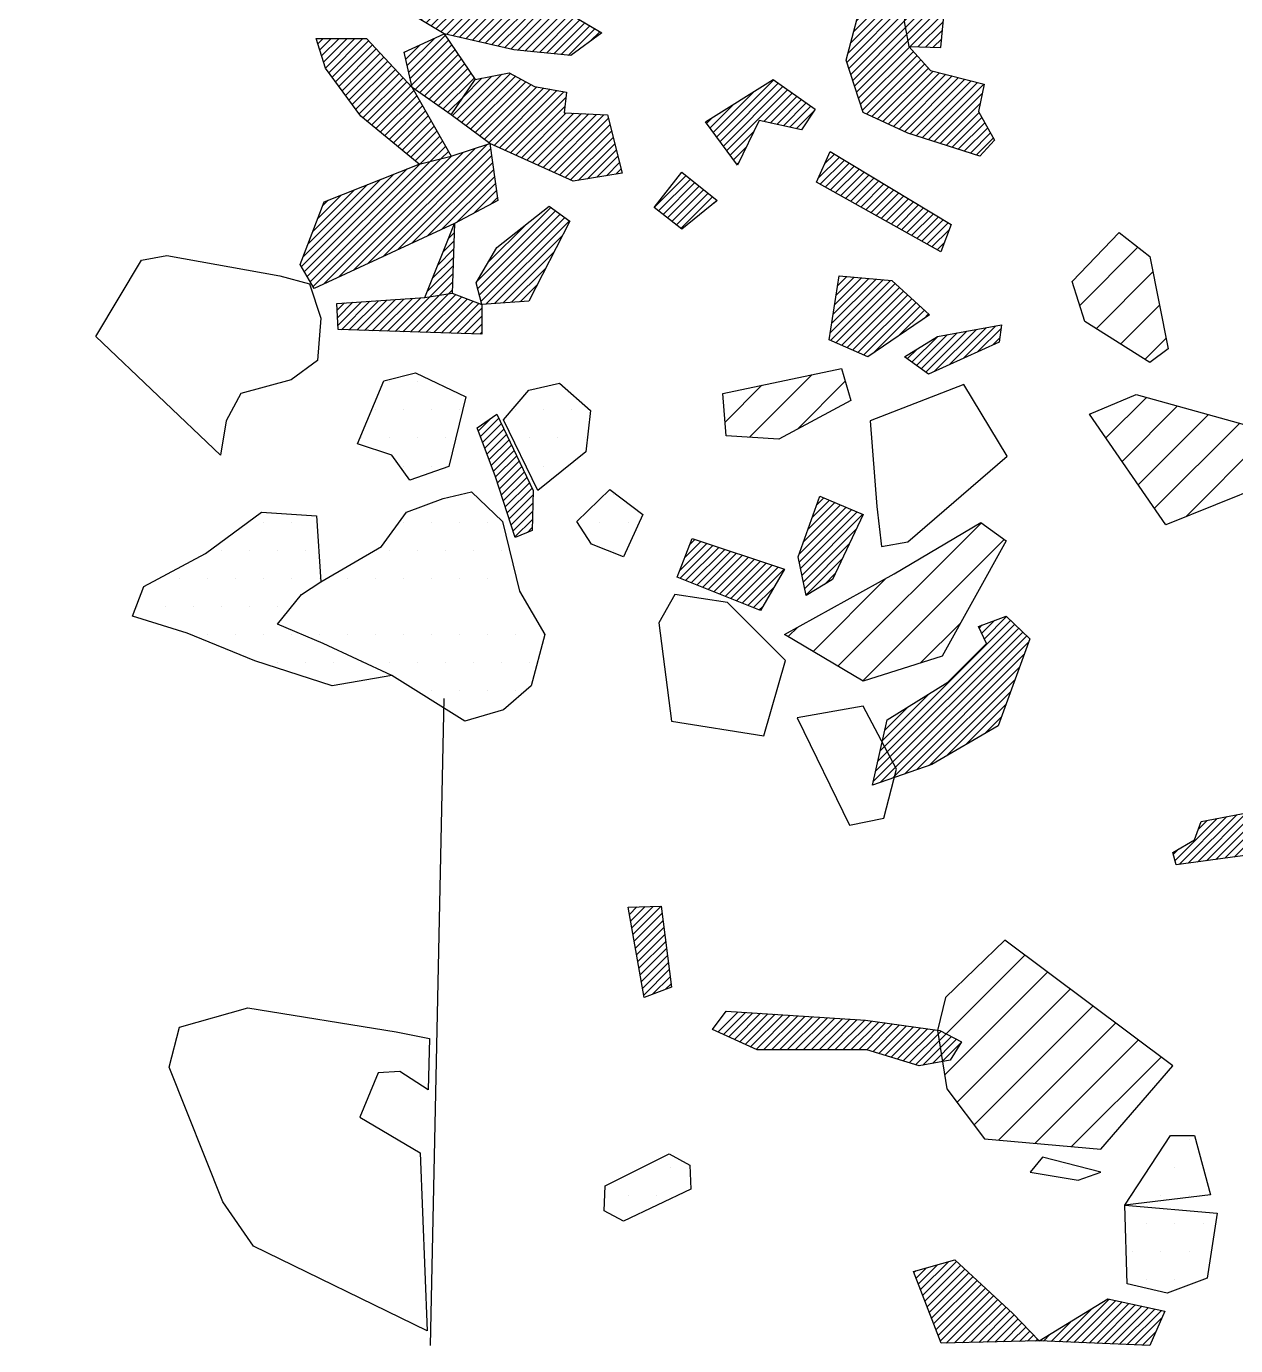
# Model space of a CAD drawing. Header units: metres. Extents: x -0.93 to 0.13, y -16.79 to -13.31.
# Drawn here: x -0.906 to -0.367, y -16.792 to -16.204 of the extents above; entities that cross this region are included whole.
import ezdxf

# ---------------------------------------------------------------- set-up
doc = ezdxf.new("R2010")
doc.units = ezdxf.units.M
doc.header["$LTSCALE"] = 25
doc.header["$MEASUREMENT"] = 0
doc.linetypes.add('STRICHPUNKTX2', pattern=[2, 1, -0.5, 0, -0.5])
doc.layers.get('0').update_dxf_attribs({"linetype": 'CONTINUOUS'})
for name, color, linetype in [('FEUER', 1, 'CONTINUOUS'), ('GRABUNGSGRENZE', 3, 'STRICHPUNKTX2'), ('KNOCHEN', 2, 'CONTINUOUS'), ('KNOCHENSCHRAFF', 2, 'CONTINUOUS'), ('STEINE', 4, 'CONTINUOUS'), ('STEINESCHRAFF', 4, 'CONTINUOUS')]:
    doc.layers.add(name, color=color, linetype=linetype)

# ---------------------------------------------------------------- blocks, each defined once
blk = doc.blocks.new('*X1')
at = {"color": 0}
for p, q in [((-52.613, -1653.149), (-46.519, -1647.055)), ((-52.508, -1652.691), (-46.7, -1646.883)), ((-47.981, -1647.456), (-47.398, -1646.873)), ((-47.868, -1647.697), (-46.881, -1646.71)), ((-52.822, -1654.065), (-46.157, -1647.4)), ((-52.717, -1653.607), (-46.338, -1647.228)), ((-52.499, -1654.096), (-45.976, -1647.572)), ((-48.093, -1647.215), (-47.963, -1647.085)), ((-51.958, -1653.908), (-45.882, -1647.833)), ((-51.417, -1653.721), (-46.089, -1648.393)), ((-50.876, -1653.534), (-46.295, -1648.952)), ((-50.335, -1653.347), (-46.501, -1649.512)), ((-52.404, -1652.233), (-50.325, -1650.154)), ((-49.553, -1652.918), (-46.707, -1650.072)), ((-52.3, -1651.775), (-51.262, -1650.738)), ((-48.698, -1652.416), (-46.913, -1650.631)), ((-47.843, -1651.915), (-47.119, -1651.191)), ((-37.558, -1657.539), (-35.308, -1655.289)), ((-37.148, -1657.483), (-34.87, -1655.205)), ((-36.739, -1657.428), (-34.432, -1655.121)), ((-39.374, -1657.588), (-37.497, -1655.711)), ((-39.195, -1657.763), (-37.059, -1655.626)), ((-38.786, -1657.707), (-36.621, -1655.542)), ((-38.377, -1657.651), (-36.183, -1655.458)), ((-38.332, -1656.192), (-37.934, -1655.795)), ((-37.967, -1657.595), (-35.745, -1655.374)), ((-39.449, -1657.31), (-39.203, -1657.064)), ((-63.743, -1659.683), (-63.725, -1659.665)), ((-63.689, -1659.983), (-63.359, -1659.652)), ((-63.636, -1660.283), (-62.992, -1659.64)), ((-63.583, -1660.583), (-62.626, -1659.627)), ((-63.53, -1660.884), (-62.269, -1659.623)), ((-63.476, -1661.184), (-62.229, -1659.937)), ((-63.423, -1661.484), (-62.189, -1660.251)), ((-63.37, -1661.785), (-62.149, -1660.564)), ((-63.317, -1662.085), (-62.11, -1660.878)), ((-63.263, -1662.385), (-62.07, -1661.192)), ((-63.21, -1662.686), (-62.03, -1661.506)), ((-63.157, -1662.986), (-61.99, -1661.819)), ((-63.104, -1663.286), (-61.95, -1662.133)), ((-63.05, -1663.586), (-61.911, -1662.447)), ((-62.653, -1663.543), (-61.871, -1662.761)), ((-62.088, -1663.331), (-61.831, -1663.074)), ((-59.736, -1665.222), (-58.844, -1664.33)), ((-59.494, -1665.334), (-58.512, -1664.352)), ((-59.252, -1665.445), (-58.18, -1664.373)), ((-59.01, -1665.557), (-57.848, -1664.395)), ((-58.768, -1665.669), (-57.517, -1664.417)), ((-58.526, -1665.78), (-57.185, -1664.439)), ((-58.285, -1665.892), (-56.853, -1664.46)), ((-58.043, -1666.003), (-56.521, -1664.482)), ((-57.711, -1666.025), (-56.189, -1664.504)), ((-57.357, -1666.025), (-55.857, -1664.525)), ((-57.004, -1666.025), (-55.526, -1664.547)), ((-56.65, -1666.025), (-55.194, -1664.569)), ((-56.297, -1666.025), (-54.862, -1664.591)), ((-55.943, -1666.025), (-54.53, -1664.612)), ((-55.59, -1666.025), (-54.198, -1664.634)), ((-55.236, -1666.025), (-53.866, -1664.656)), ((-54.882, -1666.025), (-53.535, -1664.677)), ((-54.529, -1666.025), (-53.203, -1664.699)), ((-54.175, -1666.025), (-52.89, -1664.739)), ((-53.822, -1666.025), (-52.579, -1664.782)), ((-53.468, -1666.025), (-52.268, -1664.825)), ((-53.114, -1666.025), (-51.958, -1664.868)), ((-52.842, -1666.106), (-51.647, -1664.911)), ((-52.571, -1666.189), (-51.337, -1664.954)), ((-52.3, -1666.271), (-51.026, -1664.997)), ((-52.029, -1666.354), (-50.715, -1665.04)), ((-51.758, -1666.436), (-50.405, -1665.083)), ((-51.487, -1666.519), (-50.094, -1665.126)), ((-51.216, -1666.601), (-49.801, -1665.187)), ((-50.945, -1666.684), (-49.57, -1665.309)), ((-50.616, -1666.709), (-49.338, -1665.431)), ((-50.182, -1666.628), (-49.106, -1665.553)), ((-49.748, -1666.548), (-48.917, -1665.716)), ((-51.007, -1675.938), (-50.943, -1675.874)), ((-50.909, -1676.194), (-50.453, -1675.738)), ((-50.812, -1676.45), (-49.963, -1675.602)), ((-50.714, -1676.706), (-49.474, -1675.466)), ((-50.616, -1676.962), (-49.113, -1675.459)), ((-50.519, -1677.218), (-48.929, -1675.628)), ((-50.421, -1677.474), (-48.745, -1675.798)), ((-50.324, -1677.73), (-48.561, -1675.967)), ((-50.226, -1677.986), (-48.377, -1676.137)), ((-50.129, -1678.242), (-48.193, -1676.306)), ((-50.031, -1678.498), (-48.009, -1676.476)), ((-49.933, -1678.754), (-47.825, -1676.646)), ((-49.836, -1679.01), (-47.641, -1676.815)), ((-49.569, -1679.096), (-47.457, -1676.985)), ((-49.207, -1679.088), (-47.273, -1677.154)), ((-48.845, -1679.08), (-47.089, -1677.324)), ((-48.483, -1679.071), (-46.905, -1677.493)), ((-44.558, -1679.035), (-43.069, -1677.547)), ((-44.218, -1679.049), (-42.301, -1677.132)), ((-43.879, -1679.063), (-42.011, -1677.196)), ((-43.539, -1679.077), (-41.722, -1677.26)), ((-43.2, -1679.091), (-41.432, -1677.323)), ((-42.86, -1679.105), (-41.142, -1677.387)), ((-42.52, -1679.119), (-40.852, -1677.451)), ((-42.181, -1679.133), (-40.562, -1677.514)), ((-41.841, -1679.147), (-40.272, -1677.578)), ((-41.502, -1679.161), (-39.983, -1677.642)), ((-48.121, -1679.063), (-46.721, -1677.663)), ((-47.759, -1679.054), (-46.54, -1677.836)), ((-47.397, -1679.046), (-46.367, -1678.016)), ((-47.035, -1679.037), (-46.194, -1678.197)), ((-44.897, -1679.021), (-43.992, -1678.116)), ((-41.162, -1679.175), (-39.954, -1677.966)), ((-46.673, -1679.029), (-46.021, -1678.377)), ((-46.311, -1679.02), (-45.848, -1678.558)), ((-45.949, -1679.012), (-45.675, -1678.738)), ((-45.237, -1679.007), (-44.915, -1678.685)), ((-40.822, -1679.189), (-40.224, -1678.59)), ((-45.587, -1679.003), (-45.502, -1678.919))]:
    blk.add_line(p, q, dxfattribs=at)
blk = doc.blocks.new('*X2')
at = {"color": 0}
for p, q in [((-75.998, -1631.279), (-70.552, -1625.833)), ((-75.339, -1630.974), (-70.029, -1625.664)), ((-74.68, -1630.668), (-69.873, -1625.862)), ((-77.916, -1631.783), (-72.544, -1626.412)), ((-77.788, -1632.008), (-72.073, -1626.294)), ((-77.316, -1631.89), (-71.598, -1626.172)), ((-76.657, -1631.585), (-71.075, -1626.003)), ((-74.021, -1630.363), (-69.83, -1626.172)), ((-73.362, -1630.057), (-69.786, -1626.482)), ((-55.273, -1627.171), (-54.33, -1626.228)), ((-55.192, -1627.443), (-54.109, -1626.361)), ((-54.99, -1626.535), (-54.55, -1626.095)), ((-54.965, -1627.57), (-53.889, -1626.494)), ((-78.302, -1631.108), (-74.179, -1626.985)), ((-78.173, -1631.333), (-73.592, -1626.752)), ((-78.045, -1631.558), (-73.016, -1626.529)), ((-72.703, -1629.752), (-69.743, -1626.792)), ((-54.738, -1627.697), (-53.668, -1626.628)), ((-54.511, -1627.824), (-53.448, -1626.761)), ((-54.285, -1627.951), (-53.228, -1626.894)), ((-54.058, -1628.078), (-53.007, -1627.027)), ((-78.221, -1630.674), (-74.766, -1627.219)), ((-78.003, -1630.102), (-75.353, -1627.452)), ((-72.044, -1629.446), (-69.7, -1627.102)), ((-71.371, -1629.128), (-69.656, -1627.412)), ((-53.831, -1628.205), (-52.787, -1627.16)), ((-53.605, -1628.331), (-52.566, -1627.293)), ((-53.378, -1628.458), (-52.346, -1627.426)), ((-53.151, -1628.585), (-52.125, -1627.559)), ((-77.784, -1629.53), (-75.94, -1627.686)), ((-77.566, -1628.959), (-76.527, -1627.919)), ((-77.348, -1628.387), (-77.114, -1628.153)), ((-70.625, -1628.734), (-69.613, -1627.722)), ((-69.878, -1628.341), (-69.569, -1628.033)), ((-52.924, -1628.712), (-51.905, -1627.692)), ((-52.698, -1628.839), (-51.684, -1627.825)), ((-52.471, -1628.966), (-51.464, -1627.958)), ((-52.244, -1629.092), (-51.243, -1628.091)), ((-52.018, -1629.219), (-51.023, -1628.224)), ((-70.483, -1631.775), (-67.185, -1628.477)), ((-70.448, -1632.093), (-66.98, -1628.625)), ((-70.374, -1632.373), (-66.775, -1628.774)), ((-51.791, -1629.346), (-50.802, -1628.358)), ((-51.564, -1629.473), (-50.582, -1628.491)), ((-51.337, -1629.6), (-50.361, -1628.624)), ((-51.111, -1629.727), (-50.141, -1628.757)), ((-71.519, -1629.275), (-71.485, -1629.242)), ((-70.3, -1632.653), (-66.569, -1628.922)), ((-70.08, -1632.786), (-66.364, -1629.07)), ((-69.994, -1630.932), (-68.293, -1629.232)), ((-50.884, -1629.853), (-49.92, -1628.89)), ((-50.657, -1629.98), (-49.7, -1629.023)), ((-50.431, -1630.107), (-49.48, -1629.156)), ((-71.99, -1630.454), (-71.509, -1629.973)), ((-71.755, -1629.864), (-71.497, -1629.607)), ((-69.698, -1632.758), (-66.682, -1629.742)), ((-50.204, -1630.234), (-49.435, -1629.465)), ((-72.226, -1631.043), (-71.521, -1630.338)), ((-69.317, -1632.73), (-67.057, -1630.47)), ((-49.977, -1630.361), (-49.647, -1630.031)), ((-72.697, -1632.221), (-71.545, -1631.069)), ((-72.461, -1631.632), (-71.533, -1630.704)), ((-68.935, -1632.702), (-67.431, -1631.197)), ((-74.123, -1634), (-71.557, -1631.435)), ((-54.743, -1634.066), (-52.373, -1631.696)), ((-54.727, -1634.404), (-52.047, -1631.724)), ((-54.676, -1633.645), (-52.698, -1631.667)), ((-54.608, -1633.224), (-53.023, -1631.639)), ((-54.54, -1632.803), (-53.349, -1631.611)), ((-54.473, -1632.382), (-53.674, -1631.583)), ((-54.405, -1631.96), (-53.999, -1631.555)), ((-54.337, -1631.539), (-54.325, -1631.526)), ((-73.78, -1634.011), (-71.569, -1631.8)), ((-73.437, -1634.022), (-71.581, -1632.166)), ((-73.094, -1634.033), (-71.417, -1632.355)), ((-68.554, -1632.674), (-67.805, -1631.925)), ((-54.482, -1634.512), (-51.839, -1631.87)), ((-54.237, -1634.62), (-51.654, -1632.038)), ((-53.991, -1634.728), (-51.469, -1632.206)), ((-53.746, -1634.837), (-51.284, -1632.375)), ((-76.711, -1633.053), (-76.385, -1632.727)), ((-76.696, -1633.392), (-76.007, -1632.703)), ((-76.682, -1633.731), (-75.629, -1632.678)), ((-76.522, -1633.924), (-75.251, -1632.653)), ((-76.179, -1633.935), (-74.872, -1632.629)), ((-75.836, -1633.946), (-74.494, -1632.604)), ((-75.493, -1633.957), (-74.116, -1632.58)), ((-75.151, -1633.968), (-73.738, -1632.555)), ((-74.808, -1633.979), (-73.36, -1632.53)), ((-74.465, -1633.989), (-72.982, -1632.506)), ((-72.752, -1634.044), (-71.162, -1632.453)), ((-72.409, -1634.054), (-70.906, -1632.552)), ((-72.066, -1634.065), (-70.651, -1632.65)), ((-71.724, -1634.076), (-70.396, -1632.748)), ((-53.501, -1634.945), (-51.099, -1632.543)), ((-53.255, -1635.053), (-50.913, -1632.711)), ((-52.821, -1634.972), (-50.728, -1632.88)), ((-71.381, -1634.087), (-70.262, -1632.968)), ((-71.038, -1634.098), (-70.262, -1633.321)), ((-51.697, -1634.202), (-50.543, -1633.048)), ((-50.573, -1633.432), (-50.358, -1633.216)), ((-70.695, -1634.109), (-70.262, -1633.675)), ((-70.353, -1634.119), (-70.262, -1634.028)), ((-50.69, -1635.67), (-49.086, -1634.066)), ((-50.483, -1635.817), (-48.655, -1633.989)), ((-50.089, -1635.776), (-48.225, -1633.912)), ((-49.444, -1635.485), (-47.794, -1633.835)), ((-48.799, -1635.193), (-47.364, -1633.758)), ((-48.154, -1634.902), (-47.132, -1633.879)), ((-51.102, -1635.375), (-49.947, -1634.22)), ((-50.896, -1635.522), (-49.516, -1634.143)), ((-47.509, -1634.611), (-47.186, -1634.287)), ((-51.308, -1635.228), (-50.865, -1634.784)), ((-70.416, -1638.426), (-69.855, -1637.864)), ((-70.32, -1638.683), (-69.51, -1637.873)), ((-70.224, -1638.941), (-69.396, -1638.112)), ((-70.129, -1639.198), (-69.281, -1638.351)), ((-70.033, -1639.456), (-69.167, -1638.59)), ((-69.937, -1639.714), (-69.053, -1638.83)), ((-69.841, -1639.971), (-68.938, -1639.069)), ((-69.745, -1640.229), (-68.824, -1639.308)), ((-69.649, -1640.487), (-68.71, -1639.547)), ((-69.563, -1640.755), (-68.595, -1639.787)), ((-69.477, -1641.022), (-68.481, -1640.026)), ((-69.391, -1641.29), (-68.367, -1640.265)), ((-69.306, -1641.558), (-68.252, -1640.504)), ((-69.22, -1641.825), (-68.138, -1640.744)), ((-69.134, -1642.093), (-68.024, -1640.983)), ((-69.048, -1642.36), (-67.977, -1641.289)), ((-68.962, -1642.628), (-67.987, -1641.653)), ((-55.929, -1643.384), (-54.279, -1641.734)), ((-55.732, -1642.833), (-54.528, -1641.629)), ((-55.535, -1642.282), (-54.776, -1641.524)), ((-55.337, -1641.731), (-55.025, -1641.419)), ((-68.876, -1642.896), (-67.997, -1642.017)), ((-56.127, -1643.935), (-54.03, -1641.838)), ((-56.117, -1644.279), (-53.781, -1641.943)), ((-56.057, -1644.572), (-53.532, -1642.048)), ((-55.996, -1644.865), (-53.284, -1642.152)), ((-68.79, -1643.163), (-68.008, -1642.381)), ((-68.231, -1642.958), (-68.018, -1642.745)), ((-55.936, -1645.158), (-53.56, -1642.783)), ((-61.443, -1644.655), (-60.238, -1643.45)), ((-61.441, -1645.007), (-59.972, -1643.538)), ((-61.224, -1644.083), (-60.503, -1643.361)), ((-61.005, -1643.51), (-60.768, -1643.273)), ((-55.875, -1645.452), (-53.878, -1643.454)), ((-61.188, -1645.107), (-59.707, -1643.626)), ((-60.935, -1645.208), (-59.442, -1643.715)), ((-60.682, -1645.308), (-59.177, -1643.803)), ((-60.429, -1645.409), (-58.912, -1643.891)), ((-60.176, -1645.509), (-58.646, -1643.98)), ((-59.923, -1645.61), (-58.381, -1644.068)), ((-55.815, -1645.745), (-54.196, -1644.126)), ((-59.67, -1645.71), (-58.116, -1644.157)), ((-59.417, -1645.811), (-57.851, -1644.245)), ((-59.163, -1645.911), (-57.586, -1644.333)), ((-58.91, -1646.012), (-57.32, -1644.422)), ((-58.657, -1646.112), (-57.055, -1644.51)), ((-58.404, -1646.213), (-56.79, -1644.598)), ((-54.993, -1645.276), (-54.514, -1644.797)), ((-58.151, -1646.313), (-57.245, -1645.407)), ((-57.898, -1646.414), (-57.74, -1646.255))]:
    blk.add_line(p, q, dxfattribs=at)
blk = doc.blocks.new('*X3')
at = {"color": 0}
for p, q in [((-77.568, -1621.182), (-77.33, -1620.944)), ((-77.485, -1621.453), (-76.976, -1620.944)), ((-77.402, -1621.723), (-76.623, -1620.944)), ((-77.319, -1621.993), (-76.269, -1620.944)), ((-77.235, -1622.264), (-75.916, -1620.944)), ((-77.086, -1622.468), (-75.562, -1620.944)), ((-76.936, -1622.671), (-75.309, -1621.044)), ((-73.588, -1622.152), (-72.373, -1620.937)), ((-73.523, -1622.441), (-71.894, -1620.812)), ((-73.458, -1622.729), (-71.752, -1621.023)), ((-76.786, -1622.875), (-75.139, -1621.228)), ((-76.636, -1623.078), (-74.968, -1621.411)), ((-76.485, -1623.281), (-74.798, -1621.594)), ((-76.335, -1623.485), (-74.627, -1621.777)), ((-73.719, -1621.575), (-73.676, -1621.532)), ((-73.653, -1621.864), (-73.024, -1621.234)), ((-73.393, -1623.017), (-71.609, -1621.234)), ((-73.242, -1623.22), (-71.467, -1621.445)), ((-73.035, -1623.366), (-71.324, -1621.656)), ((-76.185, -1623.688), (-74.457, -1621.96)), ((-76.035, -1623.892), (-74.287, -1622.143)), ((-75.885, -1624.095), (-74.116, -1622.326)), ((-72.827, -1623.512), (-71.182, -1621.867)), ((-72.62, -1623.659), (-71.039, -1622.078)), ((-72.413, -1623.805), (-70.897, -1622.289)), ((-75.735, -1624.298), (-73.946, -1622.51)), ((-75.563, -1624.481), (-73.775, -1622.693)), ((-75.369, -1624.64), (-73.605, -1622.876)), ((-72.205, -1623.951), (-70.754, -1622.5)), ((-71.998, -1624.098), (-70.612, -1622.711)), ((-71.585, -1624.391), (-69.819, -1622.625)), ((-71.381, -1624.541), (-69.377, -1622.537)), ((-71.177, -1624.691), (-68.986, -1622.5)), ((-71.085, -1623.538), (-70.261, -1622.713)), ((-70.973, -1624.84), (-68.758, -1622.625)), ((-70.77, -1624.99), (-68.529, -1622.749)), ((-70.566, -1625.14), (-68.3, -1622.874)), ((-59.794, -1625.329), (-57.259, -1622.794)), ((-59.644, -1625.532), (-57.051, -1622.939)), ((-75.176, -1624.8), (-73.435, -1623.059)), ((-74.982, -1624.96), (-73.29, -1623.268)), ((-74.788, -1625.119), (-73.162, -1623.494)), ((-71.791, -1624.244), (-71.085, -1623.538)), ((-70.362, -1625.29), (-68.071, -1622.999)), ((-70.158, -1625.44), (-67.817, -1623.099)), ((-69.954, -1625.589), (-67.517, -1623.152)), ((-69.72, -1625.709), (-67.217, -1623.206)), ((-69.477, -1625.819), (-66.917, -1623.259)), ((-69.233, -1625.929), (-66.617, -1623.313)), ((-59.944, -1625.125), (-58.106, -1623.287)), ((-59.494, -1625.736), (-56.844, -1623.085)), ((-59.344, -1625.939), (-56.636, -1623.231)), ((-57.7, -1624.648), (-56.428, -1623.377)), ((-57.409, -1624.711), (-56.221, -1623.523)), ((-74.594, -1625.279), (-73.034, -1623.719)), ((-74.4, -1625.439), (-72.906, -1623.945)), ((-68.99, -1626.039), (-66.524, -1623.573)), ((-68.746, -1626.149), (-66.568, -1623.971)), ((-60.094, -1624.922), (-59.055, -1623.882)), ((-57.118, -1624.774), (-56.013, -1623.669)), ((-56.827, -1624.837), (-55.805, -1623.815)), ((-56.537, -1624.9), (-55.598, -1623.961)), ((-74.206, -1625.598), (-72.778, -1624.17)), ((-74.012, -1625.758), (-72.65, -1624.396)), ((-73.818, -1625.918), (-72.522, -1624.622)), ((-68.503, -1626.259), (-66.499, -1624.256)), ((-68.259, -1626.369), (-66.163, -1624.273)), ((-68.016, -1626.479), (-65.827, -1624.291)), ((-67.772, -1626.589), (-65.492, -1624.308)), ((-67.529, -1626.699), (-65.156, -1624.326)), ((-67.285, -1626.809), (-64.82, -1624.344)), ((-67.042, -1626.919), (-64.627, -1624.504)), ((-60.244, -1624.718), (-60.003, -1624.477)), ((-56.246, -1624.962), (-55.454, -1624.171)), ((-73.624, -1626.077), (-72.394, -1624.847)), ((-73.43, -1626.237), (-72.267, -1625.073)), ((-73.237, -1626.397), (-72.139, -1625.299)), ((-66.798, -1627.029), (-64.555, -1624.786)), ((-66.555, -1627.139), (-64.483, -1625.068)), ((-59.194, -1626.143), (-58.127, -1625.076)), ((-73.016, -1626.529), (-72.011, -1625.524)), ((-72.544, -1626.412), (-71.883, -1625.75)), ((-66.311, -1627.249), (-64.411, -1625.349)), ((-65.976, -1627.268), (-64.339, -1625.631)), ((-59.044, -1626.346), (-58.463, -1625.765)), ((-72.073, -1626.294), (-71.755, -1625.976)), ((-65.554, -1627.199), (-64.268, -1625.913)), ((-65.132, -1627.131), (-64.196, -1626.195)), ((-64.709, -1627.062), (-64.124, -1626.476)), ((-58.894, -1626.55), (-58.798, -1626.454)), ((-64.287, -1626.993), (-64.052, -1626.758)), ((-62.557, -1628.445), (-61.164, -1627.052)), ((-62.385, -1628.627), (-60.968, -1627.21)), ((-62.188, -1628.783), (-60.773, -1627.368)), ((-61.99, -1628.939), (-60.577, -1627.525)), ((-61.793, -1629.095), (-60.381, -1627.683)), ((-61.596, -1629.251), (-60.185, -1627.841)), ((-61.398, -1629.408), (-59.99, -1627.999)), ((-59.907, -1628.27), (-59.794, -1628.157))]:
    blk.add_line(p, q, dxfattribs=at)
blk = doc.blocks.new('*X5')
at = {"color": 0}
for p, q in [((-76.979, -1593.723), (-74.409, -1591.153)), ((-78.513, -1592.428), (-77.765, -1591.68)), ((-78.066, -1591.629), (-77.863, -1591.425)), ((-77.863, -1591.425), (-77.83, -1591.392)), ((-77.765, -1591.68), (-77.643, -1591.558)), ((-77.666, -1591.935), (-77.456, -1591.725)), ((-77.097, -1595.608), (-73.175, -1591.687)), ((-77.077, -1593.467), (-74.89, -1591.28)), ((-76.932, -1595.09), (-73.348, -1591.506)), ((-76.915, -1594.72), (-73.613, -1591.418)), ((-76.898, -1594.35), (-73.878, -1591.329)), ((-76.882, -1593.979), (-74.143, -1591.241)), ((-79.405, -1594.028), (-77.568, -1592.191)), ((-78.959, -1593.228), (-77.666, -1591.935)), ((-77.568, -1592.191), (-77.269, -1591.892)), ((-77.47, -1592.446), (-77.082, -1592.059)), ((-77.372, -1592.701), (-76.896, -1592.225)), ((-77.263, -1596.128), (-73.041, -1591.907)), ((-77.192, -1596.411), (-72.907, -1592.126)), ((-76.921, -1596.494), (-72.774, -1592.346)), ((-80.744, -1596.428), (-77.273, -1592.957)), ((-80.298, -1595.628), (-77.372, -1592.701)), ((-79.852, -1594.828), (-77.47, -1592.446)), ((-77.273, -1592.957), (-76.709, -1592.392)), ((-77.175, -1593.212), (-76.522, -1592.559)), ((-76.65, -1596.576), (-72.64, -1592.566)), ((-76.379, -1596.659), (-72.69, -1592.969)), ((-81.637, -1598.028), (-77.077, -1593.467)), ((-81.191, -1597.228), (-77.175, -1593.212)), ((-82.53, -1599.627), (-76.882, -1593.979)), ((-82.083, -1598.827), (-76.979, -1593.723)), ((-75.865, -1596.499), (-73.043, -1593.676)), ((-83.251, -1601.056), (-76.915, -1594.72)), ((-82.924, -1600.376), (-76.898, -1594.35)), ((-74.917, -1595.903), (-73.397, -1594.383)), ((-83.578, -1601.737), (-76.932, -1595.09)), ((-74.689, -1596.029), (-73.714, -1595.055)), ((-74.462, -1596.156), (-73.529, -1595.223)), ((-83.905, -1602.417), (-77.097, -1595.608)), ((-74.235, -1596.282), (-73.345, -1595.392)), ((-74.007, -1596.408), (-73.16, -1595.561)), ((-73.78, -1596.534), (-72.975, -1595.729)), ((-73.553, -1596.661), (-72.79, -1595.898)), ((-84.232, -1603.098), (-77.263, -1596.128)), ((-73.325, -1596.787), (-72.605, -1596.067)), ((-84.559, -1603.778), (-77.563, -1596.782)), ((-84.886, -1604.459), (-77.977, -1597.55)), ((-74.102, -1606.049), (-65.676, -1597.623)), ((-73.115, -1605.415), (-65.221, -1597.521)), ((-72.131, -1604.785), (-64.991, -1597.645)), ((-75.272, -1606.865), (-66.661, -1598.254)), ((-71.147, -1604.155), (-64.762, -1597.77)), ((-70.164, -1603.525), (-64.533, -1597.894)), ((-69.306, -1603.021), (-64.304, -1598.019)), ((-68.655, -1602.723), (-64.075, -1598.143)), ((-68.004, -1602.426), (-63.846, -1598.267)), ((-85.213, -1605.139), (-78.391, -1598.317)), ((-67.353, -1602.128), (-63.616, -1598.392)), ((-66.702, -1601.831), (-63.531, -1598.66)), ((-85.54, -1605.82), (-78.805, -1599.085)), ((-76.385, -1607.625), (-67.646, -1598.885)), ((-66.051, -1601.533), (-63.456, -1598.939)), ((-65.389, -1601.225), (-63.382, -1599.218)), ((-85.867, -1606.5), (-79.219, -1599.852)), ((-77.17, -1608.056), (-68.63, -1599.516)), ((-64.525, -1600.714), (-63.308, -1599.497)), ((-63.66, -1600.203), (-63.233, -1599.776)), ((-86.27, -1607.257), (-79.633, -1600.62)), ((-77.955, -1608.488), (-69.615, -1600.148)), ((-78.74, -1608.919), (-70.6, -1600.779)), ((-86.694, -1608.035), (-80.047, -1601.388)), ((-79.525, -1609.351), (-71.556, -1601.382)), ((-87.031, -1608.725), (-80.461, -1602.155)), ((-80.31, -1609.782), (-72.512, -1601.984)), ((-87.316, -1609.364), (-80.875, -1602.923)), ((-81.006, -1610.124), (-73.468, -1602.587)), ((-81.431, -1610.196), (-74.424, -1603.189)), ((-87.601, -1610.002), (-81.289, -1603.69)), ((-81.856, -1610.267), (-75.38, -1603.791)), ((-87.886, -1610.641), (-81.703, -1604.458)), ((-82.707, -1610.411), (-76.846, -1604.55)), ((-82.281, -1610.339), (-76.16, -1604.217)), ((-88.308, -1611.416), (-82.117, -1605.225)), ((-83.557, -1610.554), (-78.219, -1605.216)), ((-83.132, -1610.483), (-77.533, -1604.883)), ((-84.408, -1610.698), (-79.592, -1605.882)), ((-83.982, -1610.626), (-78.906, -1605.549)), ((-89.434, -1612.895), (-82.531, -1605.993)), ((-85.258, -1610.841), (-80.919, -1606.502)), ((-84.833, -1610.769), (-80.279, -1606.215)), ((-90.56, -1614.375), (-82.945, -1606.76)), ((-85.09, -1610.319), (-81.461, -1606.69)), ((-84.527, -1609.403), (-82.002, -1606.878)), ((-83.965, -1608.487), (-82.544, -1607.066)), ((-90.489, -1614.657), (-83.402, -1607.571)), ((-83.402, -1607.571), (-83.085, -1607.254)), ((-90.219, -1614.741), (-83.965, -1608.487)), ((-89.381, -1611.075), (-87.031, -1608.725)), ((-89.263, -1610.603), (-87.201, -1608.541)), ((-89.95, -1614.826), (-84.527, -1609.403)), ((-89.121, -1610.108), (-88.129, -1609.116)), ((-89.054, -1611.101), (-87.316, -1609.364)), ((-88.727, -1611.127), (-87.601, -1610.002)), ((-76.427, -1611.203), (-75.256, -1610.031)), ((-75.862, -1610.284), (-75.552, -1609.974)), ((-89.68, -1614.91), (-85.09, -1610.319)), ((-76.284, -1611.413), (-74.96, -1610.089)), ((-76.08, -1611.563), (-74.664, -1610.147)), ((-75.876, -1611.712), (-74.368, -1610.204)), ((-75.672, -1611.861), (-74.073, -1610.262)), ((-75.468, -1612.011), (-73.777, -1610.32)), ((-75.264, -1612.16), (-73.564, -1610.461)), ((-88.399, -1611.154), (-87.886, -1610.641)), ((-75.059, -1612.31), (-73.539, -1610.789)), ((-74.855, -1612.459), (-73.514, -1611.117)), ((-89.411, -1614.994), (-85.675, -1611.258)), ((-81.113, -1612.706), (-80.141, -1611.734)), ((-80.978, -1612.218), (-80.364, -1611.603)), ((-80.844, -1611.73), (-80.586, -1611.472)), ((-74.651, -1612.608), (-73.488, -1611.446)), ((-49.656, -1615.897), (-45.409, -1611.651)), ((-49.387, -1615.982), (-44.687, -1611.282)), ((-49.118, -1616.066), (-44.568, -1611.516)), ((-89.142, -1615.078), (-86.293, -1612.23)), ((-81.517, -1614.171), (-79.473, -1612.127)), ((-81.435, -1614.442), (-79.251, -1612.258)), ((-81.382, -1613.682), (-79.696, -1611.996)), ((-81.247, -1613.194), (-79.918, -1611.865)), ((-74.447, -1612.758), (-73.912, -1612.223)), ((-49.925, -1615.813), (-46.131, -1612.019)), ((-48.849, -1616.151), (-44.568, -1611.87)), ((-48.58, -1616.235), (-44.568, -1612.223)), ((-81.249, -1614.61), (-79.028, -1612.389)), ((-81.062, -1614.777), (-78.805, -1612.52)), ((-80.876, -1614.944), (-78.583, -1612.651)), ((-80.69, -1615.111), (-78.36, -1612.782)), ((-80.503, -1615.279), (-78.138, -1612.913)), ((-50.164, -1612.87), (-50.142, -1612.848)), ((-50.141, -1613.2), (-49.742, -1612.802)), ((-50.118, -1613.531), (-49.343, -1612.756)), ((-50.095, -1613.862), (-48.943, -1612.71)), ((-50.072, -1614.192), (-48.544, -1612.664)), ((-50.049, -1614.523), (-48.144, -1612.618)), ((-50.026, -1614.854), (-47.745, -1612.572)), ((-50.004, -1615.184), (-47.345, -1612.526)), ((-49.981, -1615.515), (-46.853, -1612.388)), ((-48.311, -1616.32), (-44.568, -1612.577)), ((-48.119, -1616.482), (-44.568, -1612.93)), ((-88.872, -1615.162), (-86.912, -1613.202)), ((-80.317, -1615.446), (-77.915, -1613.044)), ((-80.131, -1615.613), (-77.692, -1613.175)), ((-79.944, -1615.78), (-77.47, -1613.306)), ((-79.758, -1615.948), (-77.247, -1613.437)), ((-48.001, -1616.718), (-44.568, -1613.284)), ((-79.572, -1616.115), (-77.025, -1613.568)), ((-79.386, -1616.282), (-76.802, -1613.699)), ((-79.199, -1616.449), (-76.579, -1613.83)), ((-79.001, -1616.605), (-76.357, -1613.961)), ((-78.773, -1616.731), (-76.134, -1614.091)), ((-47.884, -1616.954), (-44.567, -1613.637)), ((-47.766, -1617.189), (-44.567, -1613.991)), ((-88.603, -1615.246), (-87.53, -1614.173)), ((-78.546, -1616.857), (-75.912, -1614.222)), ((-78.318, -1616.983), (-75.689, -1614.353)), ((-78.091, -1617.108), (-75.466, -1614.484)), ((-77.863, -1617.234), (-75.244, -1614.615)), ((-47.648, -1617.425), (-44.567, -1614.344)), ((-47.53, -1617.661), (-44.567, -1614.698)), ((-88.333, -1615.33), (-88.148, -1615.145)), ((-77.635, -1617.36), (-75.021, -1614.746)), ((-77.408, -1617.486), (-74.799, -1614.877)), ((-77.18, -1617.612), (-74.576, -1615.008)), ((-76.953, -1617.738), (-74.353, -1615.139)), ((-76.725, -1617.864), (-74.131, -1615.27)), ((-47.412, -1617.896), (-44.567, -1615.051)), ((-76.497, -1617.99), (-73.908, -1615.401)), ((-76.27, -1618.116), (-73.686, -1615.532)), ((-76.048, -1618.248), (-73.463, -1615.663)), ((-75.828, -1618.381), (-73.24, -1615.794)), ((-53.324, -1619.212), (-49.935, -1615.823)), ((-53.21, -1618.745), (-50.234, -1615.768)), ((-53.162, -1618.343), (-50.549, -1615.73)), ((-53.114, -1617.941), (-50.864, -1615.691)), ((-53.066, -1617.539), (-51.179, -1615.653)), ((-53.017, -1617.138), (-51.494, -1615.615)), ((-52.969, -1616.736), (-51.81, -1615.576)), ((-47.294, -1618.132), (-44.567, -1615.405)), ((-47.176, -1618.368), (-44.567, -1615.759)), ((-81.806, -1616.581), (-81.608, -1616.384)), ((-81.729, -1616.858), (-81.279, -1616.408)), ((-81.652, -1617.134), (-80.949, -1616.432)), ((-81.575, -1617.411), (-80.62, -1616.455)), ((-81.498, -1617.688), (-80.29, -1616.479)), ((-75.608, -1618.515), (-73.018, -1615.925)), ((-75.388, -1618.649), (-72.795, -1616.056)), ((-75.168, -1618.782), (-72.573, -1616.187)), ((-74.948, -1618.916), (-72.35, -1616.318)), ((-74.728, -1619.049), (-72.127, -1616.449)), ((-53.576, -1620.171), (-49.552, -1616.147)), ((-53.45, -1619.691), (-49.744, -1615.985)), ((-52.921, -1616.334), (-52.54, -1615.953)), ((-50.36, -1617.308), (-49.361, -1616.309)), ((-47.058, -1618.603), (-44.567, -1616.112)), ((-46.941, -1618.839), (-44.567, -1616.466)), ((-81.421, -1617.964), (-79.96, -1616.503)), ((-81.3, -1618.196), (-79.631, -1616.527)), ((-80.942, -1618.193), (-79.301, -1616.551)), ((-80.585, -1618.189), (-79.001, -1616.605)), ((-80.228, -1618.185), (-78.773, -1616.731)), ((-79.871, -1618.182), (-78.546, -1616.857)), ((-79.514, -1618.178), (-78.318, -1616.983)), ((-74.508, -1619.183), (-71.905, -1616.58)), ((-74.288, -1619.316), (-71.682, -1616.71)), ((-74.068, -1619.45), (-71.46, -1616.841)), ((-73.848, -1619.583), (-71.237, -1616.972)), ((-49.983, -1617.285), (-49.677, -1616.979)), ((-46.823, -1619.075), (-44.567, -1616.819)), ((-79.157, -1618.175), (-78.091, -1617.108)), ((-78.8, -1618.171), (-77.863, -1617.234)), ((-78.443, -1618.168), (-77.635, -1617.36)), ((-78.085, -1618.164), (-77.408, -1617.486)), ((-77.728, -1618.16), (-77.18, -1617.612)), ((-73.628, -1619.717), (-71.014, -1617.103)), ((-73.408, -1619.85), (-70.792, -1617.234)), ((-73.188, -1619.984), (-70.569, -1617.365)), ((-72.968, -1620.118), (-70.347, -1617.496)), ((-72.748, -1620.251), (-70.124, -1617.627)), ((-46.436, -1619.041), (-44.567, -1617.173)), ((-46.004, -1618.963), (-44.567, -1617.526)), ((-77.371, -1618.157), (-76.953, -1617.738)), ((-77.014, -1618.153), (-76.725, -1617.864)), ((-76.657, -1618.15), (-76.497, -1617.99)), ((-76.3, -1618.146), (-76.27, -1618.116)), ((-72.528, -1620.385), (-69.901, -1617.758)), ((-72.308, -1620.518), (-69.679, -1617.889)), ((-72.088, -1620.652), (-69.456, -1618.02)), ((-71.845, -1620.762), (-69.234, -1618.151)), ((-53.701, -1620.65), (-50.922, -1617.87)), ((-45.571, -1618.884), (-44.567, -1617.88)), ((-45.139, -1618.805), (-44.567, -1618.233)), ((-71.557, -1620.828), (-69.011, -1618.282)), ((-71.27, -1620.894), (-68.788, -1618.413)), ((-70.982, -1620.96), (-68.566, -1618.544)), ((-70.695, -1621.026), (-68.343, -1618.675)), ((-70.407, -1621.092), (-68.121, -1618.806)), ((-53.827, -1621.129), (-51.221, -1618.523)), ((-51.433, -1620.149), (-49.913, -1618.629)), ((-51.386, -1620.456), (-49.579, -1618.649)), ((-51.382, -1619.745), (-50.246, -1618.609)), ((-51.332, -1619.341), (-50.58, -1618.589)), ((-51.281, -1618.937), (-50.913, -1618.569)), ((-44.707, -1618.727), (-44.567, -1618.587)), ((-70.119, -1621.158), (-67.898, -1618.937)), ((-69.832, -1621.224), (-67.675, -1619.068)), ((-69.544, -1621.29), (-67.453, -1619.199)), ((-69.257, -1621.356), (-67.23, -1619.329)), ((-53.999, -1622.008), (-51.332, -1619.341)), ((-53.952, -1621.608), (-51.281, -1618.937)), ((-51.331, -1620.755), (-49.588, -1619.011)), ((-51.277, -1621.054), (-49.624, -1619.401)), ((-68.969, -1621.422), (-67.008, -1619.46)), ((-68.663, -1621.469), (-66.785, -1619.591)), ((-68.341, -1621.502), (-66.562, -1619.722)), ((-68.02, -1621.534), (-66.34, -1619.853)), ((-67.699, -1621.566), (-66.117, -1619.984)), ((-53.912, -1622.274), (-51.382, -1619.745)), ((-51.169, -1621.299), (-49.661, -1619.792)), ((-67.377, -1621.598), (-65.894, -1620.115)), ((-67.056, -1621.63), (-65.672, -1620.246)), ((-66.734, -1621.662), (-65.449, -1620.377)), ((-66.413, -1621.694), (-65.227, -1620.508)), ((-53.825, -1622.541), (-51.433, -1620.149)), ((-53.738, -1622.808), (-51.386, -1620.456)), ((-50.827, -1621.312), (-49.698, -1620.182)), ((-50.486, -1621.324), (-49.735, -1620.572)), ((-65.433, -1621.068), (-65.004, -1620.639)), ((-53.651, -1623.074), (-51.331, -1620.755)), ((-53.564, -1623.341), (-51.277, -1621.054)), ((-50.145, -1621.336), (-49.771, -1620.963)), ((-53.477, -1623.607), (-51.201, -1621.332)), ((-53.39, -1623.874), (-51.033, -1621.517)), ((-53.303, -1624.141), (-50.865, -1621.703)), ((-53.124, -1624.315), (-50.697, -1621.889)), ((-52.882, -1624.427), (-50.529, -1622.074)), ((-52.64, -1624.538), (-50.361, -1622.26)), ((-52.398, -1624.65), (-50.145, -1622.396)), ((-52.156, -1624.762), (-49.863, -1622.468)), ((-51.914, -1624.873), (-49.581, -1622.54)), ((-51.672, -1624.985), (-49.3, -1622.612)), ((-51.43, -1625.096), (-49.018, -1622.684)), ((-51.178, -1625.198), (-48.736, -1622.756)), ((-50.91, -1625.283), (-48.455, -1622.828)), ((-50.641, -1625.368), (-48.173, -1622.9)), ((-50.373, -1625.453), (-47.891, -1622.972)), ((-50.104, -1625.538), (-47.961, -1623.395)), ((-49.836, -1625.624), (-48.054, -1623.842)), ((-49.568, -1625.709), (-48.102, -1624.243)), ((-49.299, -1625.794), (-47.975, -1624.47)), ((-49.031, -1625.879), (-47.848, -1624.697)), ((-48.763, -1625.964), (-47.722, -1624.923)), ((-48.494, -1626.049), (-47.595, -1625.15)), ((-48.226, -1626.135), (-47.468, -1625.376))]:
    blk.add_line(p, q, dxfattribs=at)
blk = doc.blocks.new('*X8')
at = {"color": 0}
for p, q in [((-43.62, -1632.843), (-41.024, -1630.247)), ((-42.889, -1633.879), (-40.358, -1631.349)), ((-41.805, -1634.563), (-40.067, -1632.825)), ((-40.722, -1635.247), (-39.775, -1634.301)), ((-59.422, -1638.038), (-57.782, -1636.398)), ((-58.334, -1638.717), (-55.54, -1635.924)), ((-56.204, -1638.356), (-54.069, -1636.22)), ((-42.454, -1638.748), (-40.648, -1636.942)), ((-43.176, -1637.702), (-43.13, -1637.656)), ((-41.732, -1639.793), (-39.263, -1637.324)), ((-41.009, -1640.838), (-37.878, -1637.707)), ((-40.287, -1641.884), (-36.492, -1638.089)), ((-38.895, -1642.26), (-35.456, -1638.821)), ((-54.393, -1648.919), (-48.004, -1642.53)), ((-53.284, -1649.578), (-46.981, -1643.274)), ((-55.502, -1648.26), (-52.241, -1644.999)), ((-50.715, -1648.776), (-48.94, -1647.001)), ((-56.611, -1647.601), (-56.189, -1647.179)), ((-49.883, -1665.622), (-46.065, -1661.804)), ((-49.643, -1667.15), (-45.054, -1662.561)), ((-49.09, -1668.365), (-44.043, -1663.317)), ((-48.332, -1669.375), (-43.031, -1664.074)), ((-47.239, -1670.049), (-42.02, -1664.83)), ((-45.614, -1670.192), (-41.009, -1665.587)), ((-43.989, -1670.335), (-39.998, -1666.343))]:
    blk.add_line(p, q, dxfattribs=at)
blk = doc.blocks.new('*X10')
at = {"color": 0}
for p, q in [((-74.375, -1636.25), (-74.375, -1636.25)), ((-73.125, -1636.25), (-73.125, -1636.25)), ((-75, -1637.5), (-75, -1637.5)), ((-73.75, -1637.5), (-73.75, -1637.5)), ((-72.5, -1637.5), (-72.5, -1637.5)), ((-71.25, -1637.5), (-71.25, -1637.5)), ((-68.75, -1637.5), (-68.75, -1637.5)), ((-67.5, -1637.5), (-67.5, -1637.5)), ((-66.25, -1637.5), (-66.25, -1637.5)), ((-75.625, -1638.75), (-75.625, -1638.75)), ((-74.375, -1638.75), (-74.375, -1638.75)), ((-73.125, -1638.75), (-73.125, -1638.75)), ((-71.875, -1638.75), (-71.875, -1638.75)), ((-68.125, -1638.75), (-68.125, -1638.75)), ((-66.875, -1638.75), (-66.875, -1638.75)), ((-65.625, -1638.75), (-65.625, -1638.75)), ((-73.75, -1640), (-73.75, -1640)), ((-72.5, -1640), (-72.5, -1640)), ((-67.5, -1640), (-67.5, -1640)), ((-70.625, -1641.25), (-70.625, -1641.25)), ((-64.375, -1641.25), (-64.375, -1641.25)), ((-80, -1642.5), (-80, -1642.5)), ((-78.75, -1642.5), (-78.75, -1642.5)), ((-73.75, -1642.5), (-73.75, -1642.5)), ((-72.5, -1642.5), (-72.5, -1642.5)), ((-71.25, -1642.5), (-71.25, -1642.5)), ((-70, -1642.5), (-70, -1642.5)), ((-65, -1642.5), (-65, -1642.5)), ((-63.75, -1642.5), (-63.75, -1642.5)), ((-81.875, -1643.75), (-81.875, -1643.75)), ((-80.625, -1643.75), (-80.625, -1643.75)), ((-79.375, -1643.75), (-79.375, -1643.75)), ((-78.125, -1643.75), (-78.125, -1643.75)), ((-74.375, -1643.75), (-74.375, -1643.75)), ((-73.125, -1643.75), (-73.125, -1643.75)), ((-71.875, -1643.75), (-71.875, -1643.75)), ((-70.625, -1643.75), (-70.625, -1643.75)), ((-69.375, -1643.75), (-69.375, -1643.75)), ((-64.375, -1643.75), (-64.375, -1643.75)), ((-83.75, -1645), (-83.75, -1645)), ((-82.5, -1645), (-82.5, -1645)), ((-81.25, -1645), (-81.25, -1645)), ((-80, -1645), (-80, -1645)), ((-78.75, -1645), (-78.75, -1645)), ((-77.5, -1645), (-77.5, -1645)), ((-76.25, -1645), (-76.25, -1645)), ((-75, -1645), (-75, -1645)), ((-73.75, -1645), (-73.75, -1645)), ((-72.5, -1645), (-72.5, -1645)), ((-71.25, -1645), (-71.25, -1645)), ((-70, -1645), (-70, -1645)), ((-68.75, -1645), (-68.75, -1645)), ((-85.625, -1646.25), (-85.625, -1646.25)), ((-84.375, -1646.25), (-84.375, -1646.25)), ((-83.125, -1646.25), (-83.125, -1646.25)), ((-81.875, -1646.25), (-81.875, -1646.25)), ((-80.625, -1646.25), (-80.625, -1646.25)), ((-79.375, -1646.25), (-79.375, -1646.25)), ((-82.5, -1647.5), (-82.5, -1647.5)), ((-81.25, -1647.5), (-81.25, -1647.5)), ((-80, -1647.5), (-80, -1647.5)), ((-78.75, -1647.5), (-78.75, -1647.5)), ((-77.5, -1647.5), (-77.5, -1647.5)), ((-76.25, -1647.5), (-76.25, -1647.5)), ((-75, -1647.5), (-75, -1647.5)), ((-73.75, -1647.5), (-73.75, -1647.5)), ((-72.5, -1647.5), (-72.5, -1647.5)), ((-71.25, -1647.5), (-71.25, -1647.5)), ((-70, -1647.5), (-70, -1647.5)), ((-68.75, -1647.5), (-68.75, -1647.5)), ((-67.5, -1647.5), (-67.5, -1647.5)), ((-79.375, -1648.75), (-79.375, -1648.75)), ((-78.125, -1648.75), (-78.125, -1648.75)), ((-76.875, -1648.75), (-76.875, -1648.75)), ((-75.625, -1648.75), (-75.625, -1648.75)), ((-74.375, -1648.75), (-74.375, -1648.75)), ((-73.125, -1648.75), (-73.125, -1648.75)), ((-71.875, -1648.75), (-71.875, -1648.75)), ((-70.625, -1648.75), (-70.625, -1648.75)), ((-69.375, -1648.75), (-69.375, -1648.75)), ((-68.125, -1648.75), (-68.125, -1648.75)), ((-72.5, -1650), (-72.5, -1650)), ((-71.25, -1650), (-71.25, -1650)), ((-70, -1650), (-70, -1650)), ((-68.75, -1650), (-68.75, -1650)), ((-70.625, -1651.25), (-70.625, -1651.25)), ((-38.75, -1670), (-38.75, -1670)), ((-61.875, -1671.25), (-61.875, -1671.25)), ((-45.625, -1671.25), (-45.625, -1671.25)), ((-44.375, -1671.25), (-44.375, -1671.25)), ((-39.375, -1671.25), (-39.375, -1671.25)), ((-63.75, -1672.5), (-63.75, -1672.5)), ((-62.5, -1672.5), (-62.5, -1672.5)), ((-41.25, -1672.5), (-41.25, -1672.5)), ((-40, -1672.5), (-40, -1672.5)), ((-38.75, -1672.5), (-38.75, -1672.5)), ((-40.625, -1673.75), (-40.625, -1673.75)), ((-39.375, -1673.75), (-39.375, -1673.75)), ((-38.125, -1673.75), (-38.125, -1673.75)), ((-41.25, -1675), (-41.25, -1675)), ((-40, -1675), (-40, -1675)), ((-38.75, -1675), (-38.75, -1675)), ((-40.625, -1676.25), (-40.625, -1676.25)), ((-39.375, -1676.25), (-39.375, -1676.25)), ((-38.125, -1676.25), (-38.125, -1676.25))]:
    blk.add_line(p, q, dxfattribs=at)

msp = doc.modelspace()

# ---------------------------------------------------------------- linework, layer by layer
at = {"layer": 'GRABUNGSGRENZE'}
msp.add_lwpolyline([(-0.72546, -16.79206), (-0.71939, -16.50355)], dxfattribs=at)
at = {"layer": 'KNOCHEN'}
for points in [[(-0.6492, -16.20688), (-0.66294, -16.21706), (-0.68839, -16.21452), (-0.71943, -16.2074), (-0.76217, -16.18145), (-0.79067, -16.16568), (-0.8156, -16.1433), (-0.80747, -16.11378), (-0.6492, -16.20688)], [(-0.48077, -16.26182), (-0.51283, -16.25164), (-0.53268, -16.24249), (-0.54031, -16.21908), (-0.53217, -16.18804), (-0.52912, -16.1626), (-0.52047, -16.15547), (-0.49961, -16.15801), (-0.49299, -16.16361), (-0.49859, -16.17277), (-0.50673, -16.17328), (-0.51233, -16.18549), (-0.51436, -16.20178), (-0.51232, -16.21297), (-0.50266, -16.22366), (-0.47874, -16.22976), (-0.48128, -16.24197), (-0.47416, -16.25469), (-0.48077, -16.26182)], [(-0.51232, -16.21297), (-0.49808, -16.21348), (-0.49554, -16.18651), (-0.51233, -16.18549)], [(-0.73061, -16.26541), (-0.75657, -16.24404), (-0.77234, -16.22267), (-0.77642, -16.20944), (-0.75403, -16.20944), (-0.73367, -16.23132), (-0.71637, -16.26184)], [(-0.71637, -16.24353), (-0.73367, -16.23132), (-0.73723, -16.21554), (-0.71943, -16.2074), (-0.70568, -16.22775)], [(-0.64004, -16.26947), (-0.66192, -16.27303), (-0.69907, -16.25625), (-0.71637, -16.24353), (-0.70568, -16.22775), (-0.69042, -16.2247), (-0.67922, -16.2308), (-0.66498, -16.23334), (-0.66599, -16.2425), (-0.64666, -16.24352), (-0.64004, -16.26947)], [(-0.58865, -16.2659), (-0.6029, -16.24657), (-0.57288, -16.22774), (-0.55405, -16.24096), (-0.56015, -16.25012), (-0.57898, -16.24605), (-0.58865, -16.2659)], [(-0.77742, -16.32088), (-0.78353, -16.31019), (-0.77285, -16.28221), (-0.73061, -16.26541), (-0.71637, -16.26184), (-0.69907, -16.25625), (-0.6955, -16.28169), (-0.71484, -16.29187), (-0.77742, -16.32088)], [(-0.55353, -16.27353), (-0.54743, -16.25979), (-0.49349, -16.29235), (-0.49807, -16.30456), (-0.55353, -16.27353)], [(-0.61358, -16.2944), (-0.62579, -16.28473), (-0.61358, -16.26896), (-0.5978, -16.28168), (-0.61358, -16.2944)], [(-0.70262, -16.32799), (-0.70516, -16.31833), (-0.69601, -16.30255), (-0.6726, -16.28423), (-0.66344, -16.29084), (-0.68176, -16.32646), (-0.70262, -16.32799)], [(-0.72806, -16.32494), (-0.71484, -16.29187), (-0.71585, -16.32291)], [(-0.54793, -16.34375), (-0.54335, -16.31525), (-0.51995, -16.31729), (-0.50315, -16.33255), (-0.53063, -16.35138), (-0.54793, -16.34375)], [(-0.76673, -16.3392), (-0.76724, -16.32749), (-0.72806, -16.32494), (-0.71585, -16.32291), (-0.70262, -16.32799), (-0.70262, -16.34122), (-0.76673, -16.3392)], [(-0.50366, -16.35901), (-0.51434, -16.35138), (-0.49959, -16.34222), (-0.47109, -16.33713), (-0.47211, -16.34476), (-0.50366, -16.35901)], [(-0.68785, -16.4318), (-0.6965, -16.40483), (-0.70465, -16.38295), (-0.696, -16.37684), (-0.67971, -16.41093), (-0.68022, -16.42874), (-0.68785, -16.4318)], [(-0.55809, -16.45773), (-0.56166, -16.44043), (-0.55199, -16.41346), (-0.53265, -16.4216), (-0.54639, -16.45061), (-0.55809, -16.45773)], [(-0.57845, -16.46435), (-0.61559, -16.4496), (-0.60898, -16.4323), (-0.56776, -16.44603), (-0.57845, -16.46435)], [(-0.52857, -16.5422), (-0.52196, -16.51319), (-0.49499, -16.4964), (-0.47769, -16.47909), (-0.48125, -16.47146), (-0.46904, -16.46688), (-0.45836, -16.47706), (-0.4726, -16.51573), (-0.50211, -16.53303), (-0.52857, -16.5422)], [(-0.39321, -16.5778), (-0.39474, -16.5722), (-0.38507, -16.5666), (-0.38202, -16.55846), (-0.34233, -16.55083), (-0.3118, -16.54217), (-0.30468, -16.54929), (-0.30875, -16.55744), (-0.3006, -16.55896), (-0.29959, -16.56965), (-0.3062, -16.5727), (-0.32248, -16.56965), (-0.34843, -16.57169), (-0.39321, -16.5778)], [(-0.63033, -16.63685), (-0.63746, -16.59666), (-0.6227, -16.59615), (-0.61812, -16.63227), (-0.63033, -16.63685)], [(-0.49395, -16.66482), (-0.50769, -16.66737), (-0.5311, -16.66025), (-0.57995, -16.66025), (-0.59979, -16.6511), (-0.59369, -16.64296), (-0.53161, -16.64702), (-0.49853, -16.65159), (-0.48887, -16.65668), (-0.49395, -16.66482)], [(-0.49801, -16.79102), (-0.51023, -16.75896), (-0.49191, -16.75387), (-0.46595, -16.77778), (-0.45425, -16.79), (-0.49801, -16.79102)], [(-0.45425, -16.79), (-0.42372, -16.77116), (-0.39828, -16.77676), (-0.40489, -16.79203), (-0.45425, -16.79)]]:
    msp.add_lwpolyline(points, dxfattribs=at)
at = {"layer": 'STEINE'}
for points in [[(-0.40494, -16.35391), (-0.43395, -16.33559), (-0.43955, -16.31779), (-0.41869, -16.2959), (-0.40495, -16.30659), (-0.3968, -16.3478), (-0.40494, -16.35391)], [(-0.73467, -16.40636), (-0.74281, -16.39517), (-0.75808, -16.39008), (-0.74638, -16.36209), (-0.73213, -16.35853), (-0.70974, -16.36921), (-0.71737, -16.40025), (-0.73467, -16.40636)], [(-0.59372, -16.3865), (-0.59525, -16.36767), (-0.54233, -16.35647), (-0.53826, -16.37072), (-0.57031, -16.38802), (-0.59372, -16.3865)], [(-0.67768, -16.41093), (-0.69295, -16.37939), (-0.68175, -16.36615), (-0.66801, -16.3631), (-0.65427, -16.37531), (-0.65631, -16.39363), (-0.67768, -16.41093)], [(-0.52451, -16.43585), (-0.51281, -16.43381), (-0.46854, -16.39564), (-0.48788, -16.36359), (-0.52961, -16.37988), (-0.52655, -16.41804), (-0.52451, -16.43585)], [(-0.46854, -16.39564), (-0.48788, -16.36359), (-0.48788, -16.36359), (-0.52961, -16.37988), (-0.52655, -16.41804), (-0.52451, -16.43585), (-0.51281, -16.43381), (-0.46854, -16.39564)], [(-0.39781, -16.42616), (-0.43191, -16.37681), (-0.41105, -16.36816), (-0.35762, -16.38291), (-0.34998, -16.39614), (-0.35354, -16.40835), (-0.39781, -16.42616)], [(-0.71023, -16.51372), (-0.7428, -16.49337), (-0.77333, -16.47913), (-0.79369, -16.47048), (-0.783, -16.45725), (-0.77435, -16.45165), (-0.74739, -16.43587), (-0.73619, -16.42061), (-0.71991, -16.4145), (-0.70719, -16.41144), (-0.69345, -16.42467), (-0.68581, -16.45571), (-0.67462, -16.47505), (-0.68072, -16.49794), (-0.69293, -16.50863), (-0.71023, -16.51372)], [(-0.66037, -16.42467), (-0.64562, -16.41042), (-0.63086, -16.42161), (-0.63951, -16.44044), (-0.65376, -16.43484), (-0.66037, -16.42467)], [(-0.7428, -16.49337), (-0.76926, -16.49796), (-0.80386, -16.48676), (-0.83388, -16.47456), (-0.85831, -16.46693), (-0.85322, -16.4537), (-0.82575, -16.43894), (-0.80082, -16.42061), (-0.77639, -16.42214), (-0.77435, -16.45165)], [(-0.56776, -16.47503), (-0.51891, -16.44806), (-0.48024, -16.42516), (-0.46905, -16.4333), (-0.49754, -16.48469), (-0.53265, -16.49589), (-0.56776, -16.47503)], [(-0.62373, -16.46995), (-0.61813, -16.51371), (-0.57691, -16.52032), (-0.56725, -16.48674), (-0.5932, -16.46079), (-0.61661, -16.45723), (-0.62373, -16.46995)], [(-0.56216, -16.51218), (-0.53874, -16.56001), (-0.52348, -16.55695), (-0.51788, -16.53507), (-0.53264, -16.50709), (-0.56216, -16.51218)], [(-0.46953, -16.61139), (-0.49599, -16.63684), (-0.49955, -16.6516), (-0.49548, -16.67755), (-0.47868, -16.69993), (-0.42678, -16.70451), (-0.39473, -16.66736), (-0.46953, -16.61139)], [(-0.72699, -16.78545), (-0.80434, -16.7478), (-0.81808, -16.72796), (-0.842, -16.66792), (-0.83743, -16.65011), (-0.8069, -16.64145), (-0.74074, -16.65213), (-0.72599, -16.65518), (-0.72649, -16.67808), (-0.73922, -16.66994), (-0.74888, -16.67045), (-0.75702, -16.6903), (-0.73005, -16.70607), (-0.72699, -16.78545)], [(-0.41609, -16.72944), (-0.39574, -16.6984), (-0.38506, -16.6984), (-0.37793, -16.72485), (-0.41609, -16.72944)], [(-0.63947, -16.73659), (-0.64813, -16.73201), (-0.64762, -16.72082), (-0.61912, -16.70656), (-0.60996, -16.71165), (-0.60945, -16.72234), (-0.63947, -16.73659)], [(-0.45273, -16.70807), (-0.45833, -16.71469), (-0.43696, -16.71825), (-0.42678, -16.71468), (-0.45273, -16.70807)], [(-0.41609, -16.72944), (-0.37488, -16.733), (-0.37945, -16.762), (-0.39726, -16.76862), (-0.41507, -16.76455), (-0.41609, -16.72944)]]:
    msp.add_lwpolyline(points, dxfattribs=at)
msp.add_lwpolyline([(-0.77589, -16.35294), (-0.78759, -16.36159), (-0.80998, -16.3677), (-0.81659, -16.37991), (-0.81914, -16.39517), (-0.87461, -16.34226), (-0.85426, -16.30817), (-0.84306, -16.30613), (-0.79269, -16.31528), (-0.77946, -16.31884), (-0.77437, -16.33411)], close=True, dxfattribs=at)

# ---------------------------------------------------------------- block references
at = {"layer": 'FEUER', "xscale": 0.01, "yscale": 0.01, "zscale": 0.01}
msp.add_blockref('*X8', (0, 0), dxfattribs=at)
at = {"layer": 'KNOCHENSCHRAFF', "xscale": 0.01, "yscale": 0.01, "zscale": 0.01}
for name in ['*X5', '*X3', '*X2', '*X1']:
    msp.add_blockref(name, (0, 0), dxfattribs=at)
at = {"layer": 'STEINESCHRAFF', "xscale": 0.01, "yscale": 0.01, "zscale": 0.01}
msp.add_blockref('*X10', (0, 0), dxfattribs=at)

doc.saveas('drawing.dxf')
